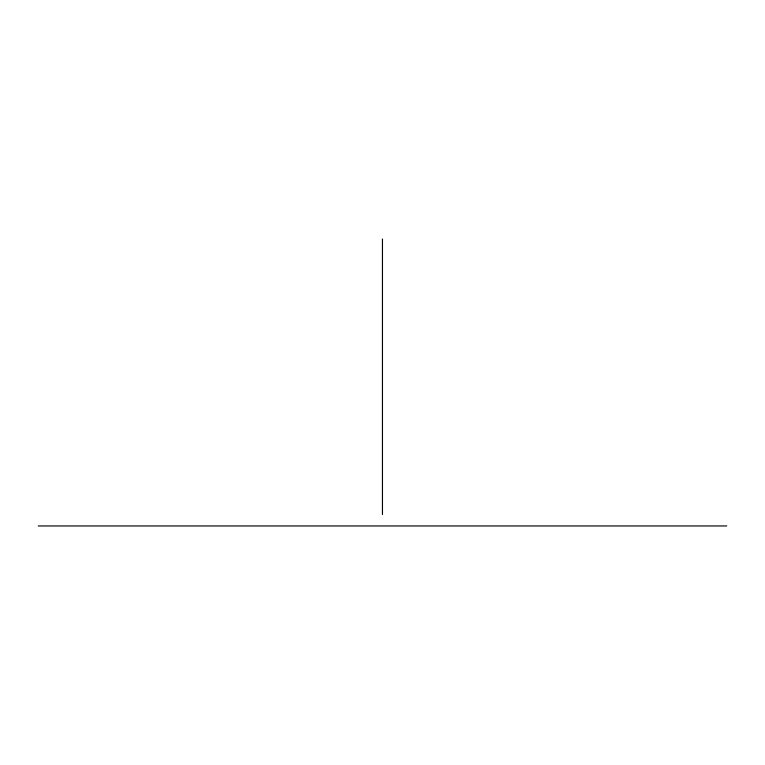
<?xml version="1.0" encoding="UTF-8"?>
<svg xmlns="http://www.w3.org/2000/svg" width="765" height="765" viewBox="0 0 765 765"><rect width="100%" height="100%" fill="white"/><g stroke="black" fill="none" stroke-linecap="round" stroke-linejoin="round"><path stroke-width="1.15" d="M38.25 525.957L726.75 525.957M382.452 239.043L382.452 514.482"/></g></svg>
